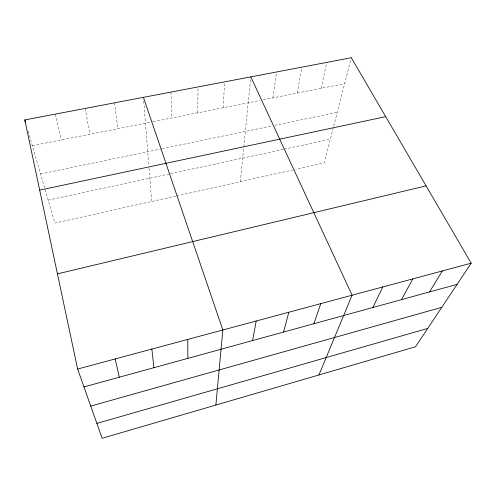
<?xml version="1.0" encoding="UTF-8"?>
<svg xmlns="http://www.w3.org/2000/svg" width="496" height="496" viewBox="0 0 496 496"><rect width="100%" height="100%" fill="white"/><g stroke="black" fill="none" stroke-linecap="round" stroke-linejoin="round"><path stroke-width="0.37" stroke-dasharray="2.48 1.86" d="M197.668 112.846L198.028 86.924M223.144 107.781L224.645 81.852M240.3 181.697L250.74 77.63M272.893 97.904L276.557 71.963M297.178 93.074L301.884 67.14M321.092 88.325L326.796 62.391M333.343 127.553L324.235 162.955L295.486 169.378M333.715 126.102L351.311 57.722M175.751 196.106L54.882 223.095L27.807 130.237M176.495 195.939L292.51 170.041M48.186 200.124L169.818 173.86M170.556 173.705L283.445 149.327M284.183 149.166L330.348 139.202M40.554 173.947L161.33 148.874M162.087 148.719L271.82 125.934M274.809 125.314L337.255 112.356M32.314 145.694L152.235 121.867M152.985 121.718L260.177 100.428M263.171 99.832L344.639 83.65M55.267 114.123L61.337 139.928M85.182 108.426L89.863 134.261M114.564 102.827L117.899 128.687M143.728 101.134L148.781 165.28M149.017 168.318L151.633 201.494M170.959 92.082L171.777 117.986"/><path stroke-width="0.74" d="M215.865 405.065L222.853 329.976L143.425 97.328M252.625 340.56L256.19 321.011M283.569 332.053L288.827 312.232M313.906 323.714L320.794 303.633M318.947 374.957L352.104 295.213L250.815 76.868M372.831 307.514L382.782 286.961M401.456 299.646L412.846 278.876M429.542 291.927L442.314 270.952M471.2 263.184L415.53 346.747L102.145 438.278L77.618 369.043L24.8 119.933L351.311 57.722L471.2 263.184L77.618 369.043M96.875 423.404L427.738 328.414M90.737 406.081L441.787 307.334M83.954 386.93L457.101 284.351M57.437 273.873L426.089 185.876M39.686 190.135L385.696 116.653M24.8 119.933L25.445 122.14M115.165 358.943L119.331 377.202M151.863 349.072L153.958 367.685M187.755 339.419L187.86 358.36"/></g></svg>
